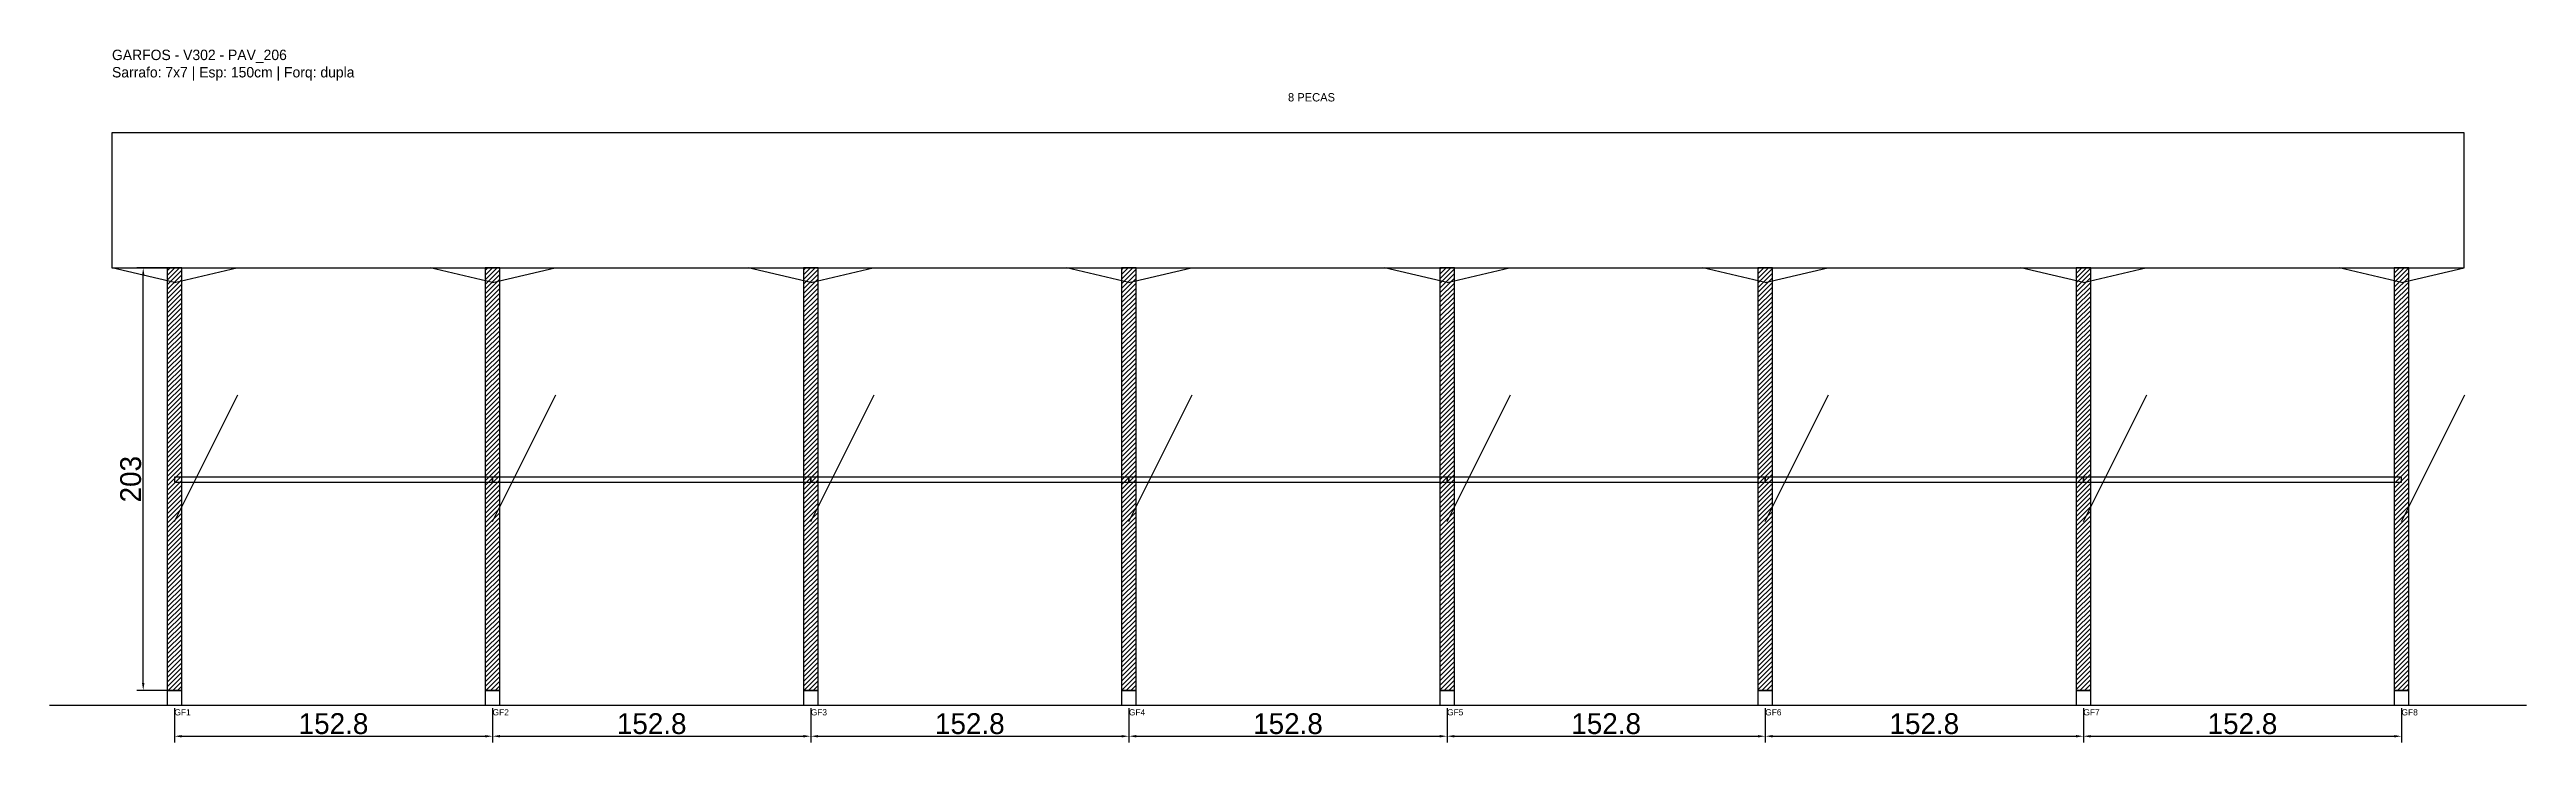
# Model space of a CAD drawing. Header units: metres. Extents: x -30 to 1160, y -25 to 308.
import ezdxf

# ---------------------------------------------------------------- set-up
doc = ezdxf.new("R2010")
doc.units = ezdxf.units.M
for name, color, linetype in [('BARRA_ANCORAGEM', 1, 'Continuous'), ('COTA', 241, 'Continuous'), ('GARFOS OK', 3, 'Continuous'), ('NOME DA VIGA', 6, 'Continuous'), ('SARR_7x7', 40, 'Continuous'), ('TIRAS REESCORAMENTO', 252, 'Continuous'), ('VIGAS', 3, 'Continuous')]:
    doc.layers.add(name, color=color, linetype=linetype)
doc.dimstyles.new('EZ DXF', dxfattribs={"dimtxt": 10, "dimasz": 3.5, "dimexe": 3, "dimexo": 1.5, "dimgap": 1, "dimtad": 1, "dimdec": 1, "dimdsep": 46, "dimcen": 2.5, "dimazin": 3, "dimtfac": 1, "dimtmove": 0, "dimatfit": 3})

msp = doc.modelspace()

# ---------------------------------------------------------------- hatches: boundary and pattern name
at = {"layer": 'COTA'}
h = msp.add_hatch(dxfattribs=at)
h.set_pattern_fill('ANSI31', scale=0.5)
h.paths.add_polyline_path([(26.5, 0), (33.5, 0), (33.5, 203), (26.5, 203)])
h = msp.add_hatch(dxfattribs=at)
h.set_pattern_fill('ANSI31', scale=0.5)
h.paths.add_polyline_path([(179.32, 0), (186.32, 0), (186.32, 203), (179.32, 203)])
h = msp.add_hatch(dxfattribs=at)
h.set_pattern_fill('ANSI31', scale=0.5)
h.paths.add_polyline_path([(332.14, 0), (339.14, 0), (339.14, 203), (332.14, 203)])
h = msp.add_hatch(dxfattribs=at)
h.set_pattern_fill('ANSI31', scale=0.5)
h.paths.add_polyline_path([(484.96, 0), (491.96, 0), (491.96, 203), (484.96, 203)])
h = msp.add_hatch(dxfattribs=at)
h.set_pattern_fill('ANSI31', scale=0.5)
h.paths.add_polyline_path([(637.78, 0), (644.78, 0), (644.78, 203), (637.78, 203)])
h = msp.add_hatch(dxfattribs=at)
h.set_pattern_fill('ANSI31', scale=0.5)
h.paths.add_polyline_path([(790.61, 0), (797.61, 0), (797.61, 203), (790.61, 203)])
h = msp.add_hatch(dxfattribs=at)
h.set_pattern_fill('ANSI31', scale=0.5)
h.paths.add_polyline_path([(943.43, 0), (950.43, 0), (950.43, 203), (943.43, 203)])
h = msp.add_hatch(dxfattribs=at)
h.set_pattern_fill('ANSI31', scale=0.5)
h.paths.add_polyline_path([(1096.25, 0), (1103.25, 0), (1103.25, 203), (1096.25, 203)])

# ---------------------------------------------------------------- linework, layer by layer
at = {"layer": 'BARRA_ANCORAGEM'}
for p, q in [((30, 81.2), (60.45, 142.1)), ((182.82, 81.2), (213.27, 142.1)), ((335.64, 81.2), (366.09, 142.1)), ((488.46, 81.2), (518.91, 142.1)), ((641.28, 81.2), (671.73, 142.1)), ((794.11, 81.2), (824.56, 142.1)), ((946.93, 81.2), (977.38, 142.1)), ((1099.75, 81.2), (1130.2, 142.1))]:
    msp.add_line(p, q, dxfattribs=at)
at = {"layer": 'GARFOS OK'}
for p, q in [((30, 196), (0, 203)), ((0, 203), (60, 203)), ((30, 196), (60, 203)), ((182.82, 196), (152.82, 203)), ((152.82, 203), (212.82, 203)), ((182.82, 196), (212.82, 203)), ((335.64, 196), (305.64, 203)), ((305.64, 203), (365.64, 203)), ((335.64, 196), (365.64, 203)), ((488.46, 196), (458.46, 203)), ((458.46, 203), (518.46, 203)), ((488.46, 196), (518.46, 203)), ((641.28, 196), (611.28, 203)), ((611.28, 203), (671.28, 203)), ((641.28, 196), (671.28, 203)), ((794.11, 196), (764.11, 203)), ((764.11, 203), (824.11, 203)), ((794.11, 196), (824.11, 203)), ((946.93, 196), (916.93, 203)), ((916.93, 203), (976.93, 203)), ((946.93, 196), (976.93, 203)), ((1099.75, 196), (1069.75, 203)), ((1069.75, 203), (1129.75, 203)), ((1099.75, 196), (1129.75, 203))]:
    msp.add_line(p, q, dxfattribs=at)
at = {"layer": 'GARFOS OK', "linetype": 'CONTINUOUS'}
msp.add_line((-30, -7), (1159.75, -7), dxfattribs=at)
at = {"layer": 'GARFOS OK'}
for points in [[(26.5, 0), (33.5, 0), (33.5, 203), (26.5, 203), (26.5, 0)], [(179.32, 0), (186.32, 0), (186.32, 203), (179.32, 203), (179.32, 0)], [(332.14, 0), (339.14, 0), (339.14, 203), (332.14, 203), (332.14, 0)], [(484.96, 0), (491.96, 0), (491.96, 203), (484.96, 203), (484.96, 0)], [(637.78, 0), (644.78, 0), (644.78, 203), (637.78, 203), (637.78, 0)], [(790.61, 0), (797.61, 0), (797.61, 203), (790.61, 203), (790.61, 0)], [(943.43, 0), (950.43, 0), (950.43, 203), (943.43, 203), (943.43, 0)], [(1096.25, 0), (1103.25, 0), (1103.25, 203), (1096.25, 203), (1096.25, 0)]]:
    msp.add_lwpolyline(points, dxfattribs=at)
at = {"layer": 'SARR_7x7'}
for points in [[(26.5, -7), (33.5, -7), (33.5, 0), (26.5, 0), (26.5, -7)], [(179.32, -7), (186.32, -7), (186.32, 0), (179.32, 0), (179.32, -7)], [(332.14, -7), (339.14, -7), (339.14, 0), (332.14, 0), (332.14, -7)], [(484.96, -7), (491.96, -7), (491.96, 0), (484.96, 0), (484.96, -7)], [(637.78, -7), (644.78, -7), (644.78, 0), (637.78, 0), (637.78, -7)], [(790.61, -7), (797.61, -7), (797.61, 0), (790.61, 0), (790.61, -7)], [(943.43, -7), (950.43, -7), (950.43, 0), (943.43, 0), (943.43, -7)], [(1096.25, -7), (1103.25, -7), (1103.25, 0), (1096.25, 0), (1096.25, -7)]]:
    msp.add_lwpolyline(points, dxfattribs=at)
at = {"layer": 'TIRAS REESCORAMENTO'}
for points in [[(30, 100), (182.82, 100), (182.82, 102.5), (30, 102.5), (30, 100)], [(182.82, 100), (335.64, 100), (335.64, 102.5), (182.82, 102.5), (182.82, 100)], [(335.64, 100), (488.46, 100), (488.46, 102.5), (335.64, 102.5), (335.64, 100)], [(488.46, 100), (641.28, 100), (641.28, 102.5), (488.46, 102.5), (488.46, 100)], [(641.28, 100), (794.11, 100), (794.11, 102.5), (641.28, 102.5), (641.28, 100)], [(794.11, 100), (946.93, 100), (946.93, 102.5), (794.11, 102.5), (794.11, 100)], [(946.93, 100), (1099.75, 100), (1099.75, 102.5), (946.93, 102.5), (946.93, 100)]]:
    msp.add_lwpolyline(points, dxfattribs=at)
at = {"layer": 'VIGAS'}
msp.add_lwpolyline([(0, 203), (1129.75, 203), (1129.75, 268), (0, 268), (0, 203)], dxfattribs=at)

# ---------------------------------------------------------------- texts
at = {"layer": 'NOME DA VIGA'}
for s, height, p in [('8 PECAS', 4, (564.87, 283)), ('GF1', 3, (30, -12)), ('GF2', 3, (182.82, -12)), ('GF3', 3, (335.64, -12)), ('GF4', 3, (488.46, -12)), ('GF5', 3, (641.28, -12)), ('GF6', 3, (794.11, -12)), ('GF7', 3, (946.93, -12)), ('GF8', 3, (1099.75, -12))]:
    msp.add_text(s, height=height, dxfattribs=at).set_placement(p)
at = {"layer": 'NOME DA VIGA', "insert": (0, 293), "char_height": 5, "attachment_point": 7}
msp.add_mtext('GARFOS - V302 - PAV_206\\PSarrafo: 7x7 | Esp: 150cm | Forq: dupla', dxfattribs=at)

# ---------------------------------------------------------------- dimensions: what is measured, and where the dimension line sits
at = {"layer": 'COTA'}
msp.add_linear_dim(base=(15, 0), p1=(30, 0), p2=(30, 203), angle=90, dimstyle='EZ DXF', dxfattribs=at).render()
for base, p1, p2 in [((30, -22), (30, -7), (182.82, -7)), ((182.82, -22), (182.82, -7), (335.64, -7)), ((335.64, -22), (335.64, -7), (488.46, -7)), ((488.46, -22), (488.46, -7), (641.28, -7)), ((641.28, -22), (641.28, -7), (794.11, -7)), ((794.11, -22), (794.11, -7), (946.93, -7)), ((946.93, -22), (946.93, -7), (1099.75, -7))]:
    msp.add_linear_dim(base=base, p1=p1, p2=p2, dimstyle='EZ DXF', dxfattribs=at).render()

doc.saveas('drawing.dxf')
